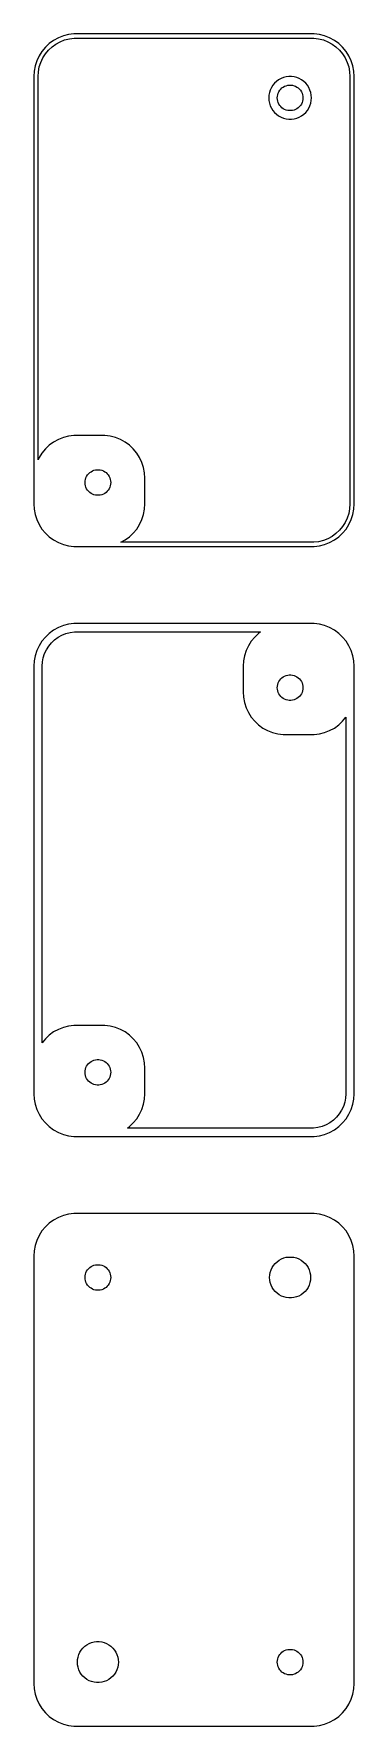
# Model space of a CAD drawing. Header units: metres. Extents: x -19 to 19, y 108 to 306.
import ezdxf

# ---------------------------------------------------------------- set-up
doc = ezdxf.new("R2010")
doc.units = ezdxf.units.M

msp = doc.modelspace()

# ---------------------------------------------------------------- linework, layer by layer
for p, q in [((-16.4291, 305.222), (-16.9371, 304.853)), ((-15.8789, 305.524), (-16.4291, 305.222)), ((-16.1612, 304.799), (-15.666, 305.072)), ((-15.2951, 305.755), (-15.8789, 305.524)), ((-15.666, 305.072), (-15.1406, 305.28)), ((-14.6869, 305.911), (-15.2951, 305.755)), ((-15.1406, 305.28), (-14.5932, 305.42)), ((-14.0639, 305.99), (-14.6869, 305.911)), ((-14.5932, 305.42), (-14.0325, 305.491)), ((14.0639, 305.99), (-14.0639, 305.99)), ((-14.0325, 305.491), (14.0325, 305.491)), ((14.0325, 305.491), (14.5932, 305.42)), ((14.6869, 305.911), (14.0639, 305.99)), ((14.5932, 305.42), (15.1406, 305.28)), ((15.2951, 305.755), (14.6869, 305.911)), ((15.1406, 305.28), (15.666, 305.072)), ((15.8789, 305.524), (15.2951, 305.755)), ((15.666, 305.072), (16.1612, 304.799)), ((16.4291, 305.222), (15.8789, 305.524)), ((16.9371, 304.853), (16.4291, 305.222)), ((-18.1315, 303.409), (-18.3989, 302.841)), ((-17.7951, 303.939), (-18.1315, 303.409)), ((-17.934, 302.657), (-17.6934, 303.168)), ((-17.3948, 304.423), (-17.7951, 303.939)), ((-17.6934, 303.168), (-17.3906, 303.645)), ((-16.9371, 304.853), (-17.3948, 304.423)), ((-17.3906, 303.645), (-17.0303, 304.08)), ((-17.0303, 304.08), (-16.6184, 304.467)), ((-16.6184, 304.467), (-16.1612, 304.799)), ((16.1612, 304.799), (16.6184, 304.467)), ((16.6184, 304.467), (17.0303, 304.08)), ((17.3948, 304.423), (16.9371, 304.853)), ((17.0303, 304.08), (17.3906, 303.645)), ((17.3906, 303.645), (17.6934, 303.168)), ((17.7951, 303.939), (17.3948, 304.423)), ((17.6934, 303.168), (17.934, 302.657)), ((18.1315, 303.409), (17.7951, 303.939)), ((18.3989, 302.841), (18.1315, 303.409)), ((-18.7106, 301.627), (-18.75, 301)), ((-18.75, 301), (-18.75, 251)), ((-18.5929, 302.243), (-18.7106, 301.627)), ((-18.3989, 302.841), (-18.5929, 302.243)), ((-18.25, 301), (-18.2145, 301.564)), ((-18.25, 256.157), (-18.25, 301)), ((-18.2145, 301.564), (-18.1086, 302.119)), ((-18.1086, 302.119), (-17.934, 302.657)), ((10.7815, 300.956), (10.4774, 300.878)), ((11.093, 300.995), (10.7815, 300.956)), ((11.407, 300.995), (11.093, 300.995)), ((11.7184, 300.956), (11.407, 300.995)), ((12.0225, 300.878), (11.7184, 300.956)), ((17.934, 302.657), (18.1086, 302.119)), ((18.1086, 302.119), (18.2145, 301.564)), ((18.2145, 301.564), (18.25, 301)), ((18.25, 301), (18.25, 251)), ((18.5929, 302.243), (18.3989, 302.841)), ((18.7106, 301.627), (18.5929, 302.243)), ((18.75, 301), (18.7106, 301.627)), ((18.75, 251), (18.75, 301)), ((8.82854, 299.122), (8.7697, 298.813)), ((8.92555, 299.42), (8.82854, 299.122)), ((9.05922, 299.704), (8.92555, 299.42)), ((9.22745, 299.969), (9.05922, 299.704)), ((9.42757, 300.211), (9.22745, 299.969)), ((9.65643, 300.426), (9.42757, 300.211)), ((9.91043, 300.611), (9.65643, 300.426)), ((9.79712, 298.873), (9.85533, 299.052)), ((9.85533, 299.052), (9.93553, 299.223)), ((10.1855, 300.762), (9.91043, 300.611)), ((9.93553, 299.223), (10.0365, 299.382)), ((10.0365, 299.382), (10.1565, 299.527)), ((10.1565, 299.527), (10.2939, 299.656)), ((10.4774, 300.878), (10.1855, 300.762)), ((10.2939, 299.656), (10.4463, 299.766)), ((10.4463, 299.766), (10.6113, 299.857)), ((10.6113, 299.857), (10.7865, 299.927)), ((10.7865, 299.927), (10.9689, 299.973)), ((10.9689, 299.973), (11.1558, 299.997)), ((11.1558, 299.997), (11.3442, 299.997)), ((11.3442, 299.997), (11.5311, 299.973)), ((11.5311, 299.973), (11.7135, 299.927)), ((11.7135, 299.927), (11.8887, 299.857)), ((11.8887, 299.857), (12.0537, 299.766)), ((12.3144, 300.762), (12.0225, 300.878)), ((12.0537, 299.766), (12.2061, 299.656)), ((12.2061, 299.656), (12.3434, 299.527)), ((12.5896, 300.611), (12.3144, 300.762)), ((12.3434, 299.527), (12.4635, 299.382)), ((12.4635, 299.382), (12.5645, 299.223)), ((12.5645, 299.223), (12.6447, 299.052)), ((12.8436, 300.426), (12.5896, 300.611)), ((12.6447, 299.052), (12.7029, 298.873)), ((13.0724, 300.211), (12.8436, 300.426)), ((13.2725, 299.969), (13.0724, 300.211)), ((13.4408, 299.704), (13.2725, 299.969)), ((13.5744, 299.42), (13.4408, 299.704)), ((13.6714, 299.122), (13.5744, 299.42)), ((13.7303, 298.813), (13.6714, 299.122)), ((8.7697, 298.813), (8.75, 298.5)), ((8.75, 298.5), (8.7697, 298.187)), ((8.7697, 298.187), (8.82854, 297.878)), ((8.82854, 297.878), (8.92555, 297.58)), ((8.92555, 297.58), (9.05922, 297.296)), ((9.05922, 297.296), (9.22745, 297.031)), ((9.22745, 297.031), (9.42757, 296.789)), ((9.75, 298.5), (9.76183, 298.688)), ((9.76183, 298.312), (9.75, 298.5)), ((9.76183, 298.688), (9.79712, 298.873)), ((9.79712, 298.127), (9.76183, 298.312)), ((9.85533, 297.948), (9.79712, 298.127)), ((9.93553, 297.777), (9.85533, 297.948)), ((10.0365, 297.618), (9.93553, 297.777)), ((10.1565, 297.473), (10.0365, 297.618)), ((10.2939, 297.344), (10.1565, 297.473)), ((10.4463, 297.234), (10.2939, 297.344)), ((10.6113, 297.143), (10.4463, 297.234)), ((10.7865, 297.073), (10.6113, 297.143)), ((10.9689, 297.027), (10.7865, 297.073)), ((11.1558, 297.003), (10.9689, 297.027)), ((11.3442, 297.003), (11.1558, 297.003)), ((11.5311, 297.027), (11.3442, 297.003)), ((11.7135, 297.073), (11.5311, 297.027)), ((11.8887, 297.143), (11.7135, 297.073)), ((12.0537, 297.234), (11.8887, 297.143)), ((12.2061, 297.344), (12.0537, 297.234)), ((12.3434, 297.473), (12.2061, 297.344)), ((12.4635, 297.618), (12.3434, 297.473)), ((12.5645, 297.777), (12.4635, 297.618)), ((12.6447, 297.948), (12.5645, 297.777)), ((12.7029, 298.127), (12.6447, 297.948)), ((12.7029, 298.873), (12.7382, 298.688)), ((12.7382, 298.312), (12.7029, 298.127)), ((12.7382, 298.688), (12.75, 298.5)), ((12.75, 298.5), (12.7382, 298.312)), ((13.0724, 296.789), (13.2725, 297.031)), ((13.2725, 297.031), (13.4408, 297.296)), ((13.4408, 297.296), (13.5744, 297.58)), ((13.5744, 297.58), (13.6714, 297.878)), ((13.6714, 297.878), (13.7303, 298.187)), ((13.75, 298.5), (13.7303, 298.813)), ((13.7303, 298.187), (13.75, 298.5)), ((9.42757, 296.789), (9.65643, 296.574)), ((9.65643, 296.574), (9.91043, 296.389)), ((9.91043, 296.389), (10.1855, 296.238)), ((10.1855, 296.238), (10.4774, 296.122)), ((10.4774, 296.122), (10.7815, 296.044)), ((10.7815, 296.044), (11.093, 296.005)), ((11.093, 296.005), (11.407, 296.005)), ((11.407, 296.005), (11.7184, 296.044)), ((11.7184, 296.044), (12.0225, 296.122)), ((12.0225, 296.122), (12.3144, 296.238)), ((12.3144, 296.238), (12.5896, 296.389)), ((12.5896, 296.389), (12.8436, 296.574)), ((12.8436, 296.574), (13.0724, 296.789)), ((-17.3948, 257.423), (-17.7951, 256.939)), ((-16.9371, 257.853), (-17.3948, 257.423)), ((-16.4291, 258.222), (-16.9371, 257.853)), ((-15.8789, 258.524), (-16.4291, 258.222)), ((-15.2951, 258.755), (-15.8789, 258.524)), ((-14.6869, 258.911), (-15.2951, 258.755)), ((-14.0639, 258.99), (-14.6869, 258.911)), ((-10.436, 258.99), (-14.0639, 258.99)), ((-9.81308, 258.911), (-10.436, 258.99)), ((-9.20491, 258.755), (-9.81308, 258.911)), ((-8.62109, 258.524), (-9.20491, 258.755)), ((-8.07086, 258.222), (-8.62109, 258.524)), ((-7.56287, 257.853), (-8.07086, 258.222)), ((-7.10515, 257.423), (-7.56287, 257.853)), ((-6.70491, 256.939), (-7.10515, 257.423)), ((-18.1315, 256.409), (-18.25, 256.157)), ((-17.7951, 256.939), (-18.1315, 256.409)), ((-6.36845, 256.409), (-6.70491, 256.939)), ((-6.1011, 255.841), (-6.36845, 256.409)), ((-5.90707, 255.243), (-6.1011, 255.841)), ((-12.75, 253.5), (-12.7382, 253.688)), ((-12.7382, 253.312), (-12.75, 253.5)), ((-12.7382, 253.688), (-12.7029, 253.873)), ((-12.7029, 253.873), (-12.6447, 254.052)), ((-12.6447, 254.052), (-12.5645, 254.223)), ((-12.5645, 254.223), (-12.4635, 254.382)), ((-12.4635, 254.382), (-12.3434, 254.527)), ((-12.3434, 254.527), (-12.2061, 254.656)), ((-12.2061, 254.656), (-12.0537, 254.766)), ((-12.0537, 254.766), (-11.8887, 254.857)), ((-11.8887, 254.857), (-11.7135, 254.927)), ((-11.7135, 254.927), (-11.5311, 254.973)), ((-11.5311, 254.973), (-11.3442, 254.997)), ((-11.3442, 254.997), (-11.1558, 254.997)), ((-11.1558, 254.997), (-10.9689, 254.973)), ((-10.9689, 254.973), (-10.7865, 254.927)), ((-10.7865, 254.927), (-10.6113, 254.857)), ((-10.6113, 254.857), (-10.4463, 254.766)), ((-10.4463, 254.766), (-10.2939, 254.656)), ((-10.2939, 254.656), (-10.1565, 254.527)), ((-10.1565, 254.527), (-10.0365, 254.382)), ((-10.0365, 254.382), (-9.93553, 254.223)), ((-9.93553, 254.223), (-9.85533, 254.052)), ((-9.85533, 254.052), (-9.79712, 253.873)), ((-9.79712, 253.873), (-9.76183, 253.688)), ((-9.76183, 253.688), (-9.75, 253.5)), ((-9.75, 253.5), (-9.76183, 253.312)), ((-5.78941, 254.627), (-5.90707, 255.243)), ((-5.75, 254), (-5.78941, 254.627)), ((-5.75, 251), (-5.75, 254)), ((-12.7029, 253.127), (-12.7382, 253.312)), ((-12.6447, 252.948), (-12.7029, 253.127)), ((-12.5645, 252.777), (-12.6447, 252.948)), ((-12.4635, 252.618), (-12.5645, 252.777)), ((-12.3434, 252.473), (-12.4635, 252.618)), ((-12.2061, 252.344), (-12.3434, 252.473)), ((-12.0537, 252.234), (-12.2061, 252.344)), ((-11.8887, 252.143), (-12.0537, 252.234)), ((-11.7135, 252.073), (-11.8887, 252.143)), ((-11.5311, 252.027), (-11.7135, 252.073)), ((-11.3442, 252.003), (-11.5311, 252.027)), ((-11.1558, 252.003), (-11.3442, 252.003)), ((-10.9689, 252.027), (-11.1558, 252.003)), ((-10.7865, 252.073), (-10.9689, 252.027)), ((-10.6113, 252.143), (-10.7865, 252.073)), ((-10.4463, 252.234), (-10.6113, 252.143)), ((-10.2939, 252.344), (-10.4463, 252.234)), ((-10.1565, 252.473), (-10.2939, 252.344)), ((-10.0365, 252.618), (-10.1565, 252.473)), ((-9.93553, 252.777), (-10.0365, 252.618)), ((-9.85533, 252.948), (-9.93553, 252.777)), ((-9.79712, 253.127), (-9.85533, 252.948)), ((-9.76183, 253.312), (-9.79712, 253.127)), ((-18.75, 251), (-18.7106, 250.373)), ((-18.7106, 250.373), (-18.5929, 249.757)), ((-18.5929, 249.757), (-18.3989, 249.159)), ((-6.1011, 249.159), (-5.90707, 249.757)), ((-5.90707, 249.757), (-5.78941, 250.373)), ((-5.78941, 250.373), (-5.75, 251)), ((18.1086, 249.881), (17.934, 249.343)), ((18.2145, 250.436), (18.1086, 249.881)), ((18.25, 251), (18.2145, 250.436)), ((18.3989, 249.159), (18.5929, 249.757)), ((18.5929, 249.757), (18.7106, 250.373)), ((18.7106, 250.373), (18.75, 251)), ((-18.3989, 249.159), (-18.1315, 248.591)), ((-18.1315, 248.591), (-17.7951, 248.061)), ((-17.7951, 248.061), (-17.3948, 247.577)), ((-17.3948, 247.577), (-16.9371, 247.147)), ((-7.56287, 247.147), (-7.10515, 247.577)), ((-7.10515, 247.577), (-6.70491, 248.061)), ((-6.70491, 248.061), (-6.36845, 248.591)), ((-6.36845, 248.591), (-6.1011, 249.159)), ((16.6184, 247.533), (16.1612, 247.201)), ((17.0303, 247.92), (16.6184, 247.533)), ((16.9371, 247.147), (17.3948, 247.577)), ((17.3906, 248.355), (17.0303, 247.92)), ((17.6934, 248.832), (17.3906, 248.355)), ((17.3948, 247.577), (17.7951, 248.061)), ((17.934, 249.343), (17.6934, 248.832)), ((17.7951, 248.061), (18.1315, 248.591)), ((18.1315, 248.591), (18.3989, 249.159)), ((-16.9371, 247.147), (-16.4291, 246.778)), ((-16.4291, 246.778), (-15.8789, 246.476)), ((-15.8789, 246.476), (-15.2951, 246.245)), ((-15.2951, 246.245), (-14.6869, 246.089)), ((-14.6869, 246.089), (-14.0639, 246.01)), ((-14.0639, 246.01), (14.0639, 246.01)), ((-8.56104, 246.509), (-8.07086, 246.778)), ((14.0325, 246.509), (-8.56104, 246.509)), ((-8.07086, 246.778), (-7.56287, 247.147)), ((14.5932, 246.58), (14.0325, 246.509)), ((14.0639, 246.01), (14.6869, 246.089)), ((15.1406, 246.72), (14.5932, 246.58)), ((14.6869, 246.089), (15.2951, 246.245)), ((15.666, 246.928), (15.1406, 246.72)), ((15.2951, 246.245), (15.8789, 246.476)), ((16.1612, 247.201), (15.666, 246.928)), ((15.8789, 246.476), (16.4291, 246.778)), ((16.4291, 246.778), (16.9371, 247.147)), ((-16.9371, 235.853), (-17.3948, 235.423)), ((-16.4291, 236.222), (-16.9371, 235.853)), ((-15.8789, 236.524), (-16.4291, 236.222)), ((-15.9053, 235.396), (-15.4626, 235.64)), ((-15.2951, 236.755), (-15.8789, 236.524)), ((-15.4626, 235.64), (-14.993, 235.826)), ((-14.6869, 236.911), (-15.2951, 236.755)), ((-14.993, 235.826), (-14.5037, 235.951)), ((-14.0639, 236.99), (-14.6869, 236.911)), ((-14.5037, 235.951), (-14.0026, 236.014)), ((14.0639, 236.99), (-14.0639, 236.99)), ((-14.0026, 236.014), (7.78568, 236.014)), ((7.56287, 235.853), (7.10515, 235.423)), ((7.78568, 236.014), (7.56287, 235.853)), ((14.6869, 236.911), (14.0639, 236.99)), ((15.2951, 236.755), (14.6869, 236.911)), ((15.8789, 236.524), (15.2951, 236.755)), ((16.4291, 236.222), (15.8789, 236.524)), ((16.9371, 235.853), (16.4291, 236.222)), ((17.3948, 235.423), (16.9371, 235.853)), ((-18.3989, 233.841), (-18.5929, 233.243)), ((-18.1315, 234.409), (-18.3989, 233.841)), ((-17.7951, 234.939), (-18.1315, 234.409)), ((-17.3948, 235.423), (-17.7951, 234.939)), ((-17.4899, 233.481), (-17.2748, 233.938)), ((-17.2748, 233.938), (-17.0042, 234.364)), ((-17.0042, 234.364), (-16.6822, 234.754)), ((-16.6822, 234.754), (-16.3139, 235.099)), ((-16.3139, 235.099), (-15.9053, 235.396)), ((6.1011, 233.841), (5.90707, 233.243)), ((6.36845, 234.409), (6.1011, 233.841)), ((6.70491, 234.939), (6.36845, 234.409)), ((7.10515, 235.423), (6.70491, 234.939)), ((17.7951, 234.939), (17.3948, 235.423)), ((18.1315, 234.409), (17.7951, 234.939)), ((18.3989, 233.841), (18.1315, 234.409)), ((18.5929, 233.243), (18.3989, 233.841)), ((-18.7106, 232.627), (-18.75, 232)), ((-18.75, 232), (-18.75, 182)), ((-18.5929, 233.243), (-18.7106, 232.627)), ((-17.7724, 232), (-17.7407, 232.504)), ((-17.7724, 187.966), (-17.7724, 232)), ((-17.7407, 232.504), (-17.646, 233)), ((-17.646, 233), (-17.4899, 233.481)), ((5.78941, 232.627), (5.75, 232)), ((5.75, 232), (5.75, 229)), ((5.90707, 233.243), (5.78941, 232.627)), ((18.7106, 232.627), (18.5929, 233.243)), ((18.75, 232), (18.7106, 232.627)), ((18.75, 182), (18.75, 232)), ((9.75, 229.5), (9.76183, 229.688)), ((9.76183, 229.688), (9.79712, 229.873)), ((9.79712, 229.873), (9.85533, 230.052)), ((9.85533, 230.052), (9.93553, 230.223)), ((9.93553, 230.223), (10.0365, 230.382)), ((10.0365, 230.382), (10.1565, 230.527)), ((10.1565, 230.527), (10.2939, 230.656)), ((10.2939, 230.656), (10.4463, 230.766)), ((10.4463, 230.766), (10.6113, 230.857)), ((10.6113, 230.857), (10.7865, 230.927)), ((10.7865, 230.927), (10.9689, 230.973)), ((10.9689, 230.973), (11.1558, 230.997)), ((11.1558, 230.997), (11.3442, 230.997)), ((11.3442, 230.997), (11.5311, 230.973)), ((11.5311, 230.973), (11.7135, 230.927)), ((11.7135, 230.927), (11.8887, 230.857)), ((11.8887, 230.857), (12.0537, 230.766)), ((12.0537, 230.766), (12.2061, 230.656)), ((12.2061, 230.656), (12.3434, 230.527)), ((12.3434, 230.527), (12.4635, 230.382)), ((12.4635, 230.382), (12.5645, 230.223)), ((12.5645, 230.223), (12.6447, 230.052)), ((12.6447, 230.052), (12.7029, 229.873)), ((12.7029, 229.873), (12.7382, 229.688)), ((12.7382, 229.688), (12.75, 229.5)), ((5.75, 229), (5.78941, 228.373)), ((5.78941, 228.373), (5.90707, 227.757)), ((5.90707, 227.757), (6.1011, 227.159)), ((9.76183, 229.312), (9.75, 229.5)), ((9.79712, 229.127), (9.76183, 229.312)), ((9.85533, 228.948), (9.79712, 229.127)), ((9.93553, 228.777), (9.85533, 228.948)), ((10.0365, 228.618), (9.93553, 228.777)), ((10.1565, 228.473), (10.0365, 228.618)), ((10.2939, 228.344), (10.1565, 228.473)), ((10.4463, 228.234), (10.2939, 228.344)), ((10.6113, 228.143), (10.4463, 228.234)), ((10.7865, 228.073), (10.6113, 228.143)), ((10.9689, 228.027), (10.7865, 228.073)), ((11.1558, 228.003), (10.9689, 228.027)), ((11.3442, 228.003), (11.1558, 228.003)), ((11.5311, 228.027), (11.3442, 228.003)), ((11.7135, 228.073), (11.5311, 228.027)), ((11.8887, 228.143), (11.7135, 228.073)), ((12.0537, 228.234), (11.8887, 228.143)), ((12.2061, 228.344), (12.0537, 228.234)), ((12.3434, 228.473), (12.2061, 228.344)), ((12.4635, 228.618), (12.3434, 228.473)), ((12.5645, 228.777), (12.4635, 228.618)), ((12.6447, 228.948), (12.5645, 228.777)), ((12.7029, 229.127), (12.6447, 228.948)), ((12.7382, 229.312), (12.7029, 229.127)), ((12.75, 229.5), (12.7382, 229.312)), ((6.1011, 227.159), (6.36845, 226.591)), ((6.36845, 226.591), (6.70491, 226.061)), ((6.70491, 226.061), (7.10515, 225.577)), ((17.3948, 225.577), (17.7724, 226.034)), ((17.7724, 226.034), (17.7724, 182)), ((7.10515, 225.577), (7.56287, 225.147)), ((7.56287, 225.147), (8.07086, 224.778)), ((8.07086, 224.778), (8.62109, 224.476)), ((8.62109, 224.476), (9.20491, 224.245)), ((9.20491, 224.245), (9.81308, 224.089)), ((9.81308, 224.089), (10.436, 224.01)), ((10.436, 224.01), (14.0639, 224.01)), ((14.0639, 224.01), (14.6869, 224.089)), ((14.6869, 224.089), (15.2951, 224.245)), ((15.2951, 224.245), (15.8789, 224.476)), ((15.8789, 224.476), (16.4291, 224.778)), ((16.4291, 224.778), (16.9371, 225.147)), ((16.9371, 225.147), (17.3948, 225.577)), ((-17.3948, 188.423), (-17.7724, 187.966)), ((-16.9371, 188.853), (-17.3948, 188.423)), ((-16.4291, 189.222), (-16.9371, 188.853)), ((-15.8789, 189.524), (-16.4291, 189.222)), ((-15.2951, 189.755), (-15.8789, 189.524)), ((-14.6869, 189.911), (-15.2951, 189.755)), ((-14.0639, 189.99), (-14.6869, 189.911)), ((-10.436, 189.99), (-14.0639, 189.99)), ((-9.81308, 189.911), (-10.436, 189.99)), ((-9.20491, 189.755), (-9.81308, 189.911)), ((-8.62109, 189.524), (-9.20491, 189.755)), ((-8.07086, 189.222), (-8.62109, 189.524)), ((-7.56287, 188.853), (-8.07086, 189.222)), ((-7.10515, 188.423), (-7.56287, 188.853)), ((-6.70491, 187.939), (-7.10515, 188.423)), ((-6.36845, 187.409), (-6.70491, 187.939)), ((-6.1011, 186.841), (-6.36845, 187.409)), ((-5.90707, 186.243), (-6.1011, 186.841)), ((-5.78941, 185.627), (-5.90707, 186.243)), ((-12.75, 184.5), (-12.7382, 184.688)), ((-12.7382, 184.312), (-12.75, 184.5)), ((-12.7382, 184.688), (-12.7029, 184.873)), ((-12.7029, 184.127), (-12.7382, 184.312)), ((-12.7029, 184.873), (-12.6447, 185.052)), ((-12.6447, 183.948), (-12.7029, 184.127)), ((-12.6447, 185.052), (-12.5645, 185.223)), ((-12.5645, 185.223), (-12.4635, 185.382)), ((-12.4635, 185.382), (-12.3434, 185.527)), ((-12.3434, 185.527), (-12.2061, 185.656)), ((-12.2061, 185.656), (-12.0537, 185.766)), ((-12.0537, 185.766), (-11.8887, 185.857)), ((-11.8887, 185.857), (-11.7135, 185.927)), ((-11.7135, 185.927), (-11.5311, 185.973)), ((-11.5311, 185.973), (-11.3442, 185.997)), ((-11.3442, 185.997), (-11.1558, 185.997)), ((-11.1558, 185.997), (-10.9689, 185.973)), ((-10.9689, 185.973), (-10.7865, 185.927)), ((-10.7865, 185.927), (-10.6113, 185.857)), ((-10.6113, 185.857), (-10.4463, 185.766)), ((-10.4463, 185.766), (-10.2939, 185.656)), ((-10.2939, 185.656), (-10.1565, 185.527)), ((-10.1565, 185.527), (-10.0365, 185.382)), ((-10.0365, 185.382), (-9.93553, 185.223)), ((-9.93553, 185.223), (-9.85533, 185.052)), ((-9.85533, 185.052), (-9.79712, 184.873)), ((-9.79712, 184.127), (-9.85533, 183.948)), ((-9.79712, 184.873), (-9.76183, 184.688)), ((-9.76183, 184.312), (-9.79712, 184.127)), ((-9.76183, 184.688), (-9.75, 184.5)), ((-9.75, 184.5), (-9.76183, 184.312)), ((-5.75, 185), (-5.78941, 185.627)), ((-5.75, 182), (-5.75, 185)), ((-12.5645, 183.777), (-12.6447, 183.948)), ((-12.4635, 183.618), (-12.5645, 183.777)), ((-12.3434, 183.473), (-12.4635, 183.618)), ((-12.2061, 183.344), (-12.3434, 183.473)), ((-12.0537, 183.234), (-12.2061, 183.344)), ((-11.8887, 183.143), (-12.0537, 183.234)), ((-11.7135, 183.073), (-11.8887, 183.143)), ((-11.5311, 183.027), (-11.7135, 183.073)), ((-11.3442, 183.003), (-11.5311, 183.027)), ((-11.1558, 183.003), (-11.3442, 183.003)), ((-10.9689, 183.027), (-11.1558, 183.003)), ((-10.7865, 183.073), (-10.9689, 183.027)), ((-10.6113, 183.143), (-10.7865, 183.073)), ((-10.4463, 183.234), (-10.6113, 183.143)), ((-10.2939, 183.344), (-10.4463, 183.234)), ((-10.1565, 183.473), (-10.2939, 183.344)), ((-10.0365, 183.618), (-10.1565, 183.473)), ((-9.93553, 183.777), (-10.0365, 183.618)), ((-9.85533, 183.948), (-9.93553, 183.777)), ((-18.75, 182), (-18.7106, 181.373)), ((-18.7106, 181.373), (-18.5929, 180.757)), ((-18.5929, 180.757), (-18.3989, 180.159)), ((-6.1011, 180.159), (-5.90707, 180.757)), ((-5.90707, 180.757), (-5.78941, 181.373)), ((-5.78941, 181.373), (-5.75, 182)), ((17.4899, 180.519), (17.2748, 180.062)), ((17.646, 181), (17.4899, 180.519)), ((17.7407, 181.496), (17.646, 181)), ((17.7724, 182), (17.7407, 181.496)), ((18.3989, 180.159), (18.5929, 180.757)), ((18.5929, 180.757), (18.7106, 181.373)), ((18.7106, 181.373), (18.75, 182)), ((-18.3989, 180.159), (-18.1315, 179.591)), ((-18.1315, 179.591), (-17.7951, 179.061)), ((-17.7951, 179.061), (-17.3948, 178.577)), ((-17.3948, 178.577), (-16.9371, 178.147)), ((-7.56287, 178.147), (-7.10515, 178.577)), ((-7.10515, 178.577), (-6.70491, 179.061)), ((-6.70491, 179.061), (-6.36845, 179.591)), ((-6.36845, 179.591), (-6.1011, 180.159)), ((15.4626, 178.36), (14.993, 178.174)), ((15.9053, 178.604), (15.4626, 178.36)), ((16.3139, 178.901), (15.9053, 178.604)), ((16.6822, 179.246), (16.3139, 178.901)), ((17.0042, 179.636), (16.6822, 179.246)), ((16.9371, 178.147), (17.3948, 178.577)), ((17.2748, 180.062), (17.0042, 179.636)), ((17.3948, 178.577), (17.7951, 179.061)), ((17.7951, 179.061), (18.1315, 179.591)), ((18.1315, 179.591), (18.3989, 180.159)), ((-16.9371, 178.147), (-16.4291, 177.778)), ((-16.4291, 177.778), (-15.8789, 177.476)), ((-15.8789, 177.476), (-15.2951, 177.245)), ((-15.2951, 177.245), (-14.6869, 177.089)), ((-14.6869, 177.089), (-14.0639, 177.01)), ((-14.0639, 177.01), (14.0639, 177.01)), ((-7.78568, 177.986), (-7.56287, 178.147)), ((14.0026, 177.986), (-7.78568, 177.986)), ((14.5037, 178.049), (14.0026, 177.986)), ((14.0639, 177.01), (14.6869, 177.089)), ((14.993, 178.174), (14.5037, 178.049)), ((14.6869, 177.089), (15.2951, 177.245)), ((15.2951, 177.245), (15.8789, 177.476)), ((15.8789, 177.476), (16.4291, 177.778)), ((16.4291, 177.778), (16.9371, 178.147)), ((-17.3948, 166.423), (-17.7951, 165.939)), ((-16.9371, 166.853), (-17.3948, 166.423)), ((-16.4291, 167.222), (-16.9371, 166.853)), ((-15.8789, 167.524), (-16.4291, 167.222)), ((-15.2951, 167.755), (-15.8789, 167.524)), ((-14.6869, 167.911), (-15.2951, 167.755)), ((-14.0639, 167.99), (-14.6869, 167.911)), ((14.0639, 167.99), (-14.0639, 167.99)), ((14.6869, 167.911), (14.0639, 167.99)), ((15.2951, 167.755), (14.6869, 167.911)), ((15.8789, 167.524), (15.2951, 167.755)), ((16.4291, 167.222), (15.8789, 167.524)), ((16.9371, 166.853), (16.4291, 167.222)), ((17.3948, 166.423), (16.9371, 166.853)), ((17.7951, 165.939), (17.3948, 166.423)), ((-18.3989, 164.841), (-18.5929, 164.243)), ((-18.1315, 165.409), (-18.3989, 164.841)), ((-17.7951, 165.939), (-18.1315, 165.409)), ((18.1315, 165.409), (17.7951, 165.939)), ((18.3989, 164.841), (18.1315, 165.409)), ((18.5929, 164.243), (18.3989, 164.841)), ((-18.7106, 163.627), (-18.75, 163)), ((-18.75, 163), (-18.75, 113)), ((-18.5929, 164.243), (-18.7106, 163.627)), ((9.50047, 162.143), (9.72017, 162.349)), ((9.72017, 162.349), (9.964, 162.526)), ((9.964, 162.526), (10.2281, 162.672)), ((10.2281, 162.672), (10.5083, 162.783)), ((10.5083, 162.783), (10.8003, 162.857)), ((10.8003, 162.857), (11.0993, 162.895)), ((11.0993, 162.895), (11.4007, 162.895)), ((11.4007, 162.895), (11.6997, 162.857)), ((11.6997, 162.857), (11.9916, 162.783)), ((11.9916, 162.783), (12.2719, 162.672)), ((12.2719, 162.672), (12.536, 162.526)), ((12.536, 162.526), (12.7798, 162.349)), ((12.7798, 162.349), (12.9995, 162.143)), ((18.7106, 163.627), (18.5929, 164.243)), ((18.75, 163), (18.7106, 163.627)), ((18.75, 113), (18.75, 163)), ((-12.75, 160.5), (-12.7382, 160.688)), ((-12.7382, 160.312), (-12.75, 160.5)), ((-12.7382, 160.688), (-12.7029, 160.873)), ((-12.7029, 160.873), (-12.6447, 161.052)), ((-12.6447, 161.052), (-12.5645, 161.223)), ((-12.5645, 161.223), (-12.4635, 161.382)), ((-12.4635, 161.382), (-12.3434, 161.527)), ((-12.3434, 161.527), (-12.2061, 161.656)), ((-12.2061, 161.656), (-12.0537, 161.766)), ((-12.0537, 161.766), (-11.8887, 161.857)), ((-11.8887, 161.857), (-11.7135, 161.927)), ((-11.7135, 161.927), (-11.5311, 161.973)), ((-11.5311, 161.973), (-11.3442, 161.997)), ((-11.3442, 161.997), (-11.1558, 161.997)), ((-11.1558, 161.997), (-10.9689, 161.973)), ((-10.9689, 161.973), (-10.7865, 161.927)), ((-10.7865, 161.927), (-10.6113, 161.857)), ((-10.6113, 161.857), (-10.4463, 161.766)), ((-10.4463, 161.766), (-10.2939, 161.656)), ((-10.2939, 161.656), (-10.1565, 161.527)), ((-10.1565, 161.527), (-10.0365, 161.382)), ((-10.0365, 161.382), (-9.93553, 161.223)), ((-9.93553, 161.223), (-9.85533, 161.052)), ((-9.85533, 161.052), (-9.79712, 160.873)), ((-9.79712, 160.873), (-9.76183, 160.688)), ((-9.76183, 160.688), (-9.75, 160.5)), ((-9.75, 160.5), (-9.76183, 160.312)), ((8.84999, 160.5), (8.86891, 160.801)), ((8.86891, 160.199), (8.84999, 160.5)), ((8.86891, 160.801), (8.9254, 161.097)), ((8.9254, 161.097), (9.01852, 161.383)), ((9.01852, 161.383), (9.14685, 161.656)), ((9.14685, 161.656), (9.30835, 161.911)), ((9.30835, 161.911), (9.50047, 162.143)), ((12.9995, 162.143), (13.1916, 161.911)), ((13.1916, 161.911), (13.3531, 161.656)), ((13.3531, 161.656), (13.4815, 161.383)), ((13.4815, 161.383), (13.5746, 161.097)), ((13.5746, 161.097), (13.6311, 160.801)), ((13.6311, 160.801), (13.65, 160.5)), ((13.65, 160.5), (13.6311, 160.199)), ((-12.7029, 160.127), (-12.7382, 160.312)), ((-12.6447, 159.948), (-12.7029, 160.127)), ((-12.5645, 159.777), (-12.6447, 159.948)), ((-12.4635, 159.618), (-12.5645, 159.777)), ((-12.3434, 159.473), (-12.4635, 159.618)), ((-12.2061, 159.344), (-12.3434, 159.473)), ((-12.0537, 159.234), (-12.2061, 159.344)), ((-11.8887, 159.143), (-12.0537, 159.234)), ((-11.7135, 159.073), (-11.8887, 159.143)), ((-11.5311, 159.027), (-11.7135, 159.073)), ((-11.3442, 159.003), (-11.5311, 159.027)), ((-11.1558, 159.003), (-11.3442, 159.003)), ((-10.9689, 159.027), (-11.1558, 159.003)), ((-10.7865, 159.073), (-10.9689, 159.027)), ((-10.6113, 159.143), (-10.7865, 159.073)), ((-10.4463, 159.234), (-10.6113, 159.143)), ((-10.2939, 159.344), (-10.4463, 159.234)), ((-10.1565, 159.473), (-10.2939, 159.344)), ((-10.0365, 159.618), (-10.1565, 159.473)), ((-9.93553, 159.777), (-10.0365, 159.618)), ((-9.85533, 159.948), (-9.93553, 159.777)), ((-9.79712, 160.127), (-9.85533, 159.948)), ((-9.76183, 160.312), (-9.79712, 160.127)), ((8.9254, 159.903), (8.86891, 160.199)), ((9.01852, 159.617), (8.9254, 159.903)), ((9.14685, 159.344), (9.01852, 159.617)), ((9.30835, 159.089), (9.14685, 159.344)), ((9.50047, 158.857), (9.30835, 159.089)), ((9.72017, 158.651), (9.50047, 158.857)), ((9.964, 158.474), (9.72017, 158.651)), ((10.2281, 158.328), (9.964, 158.474)), ((12.536, 158.474), (12.2719, 158.328)), ((12.7798, 158.651), (12.536, 158.474)), ((12.9995, 158.857), (12.7798, 158.651)), ((13.1916, 159.089), (12.9995, 158.857)), ((13.3531, 159.344), (13.1916, 159.089)), ((13.4815, 159.617), (13.3531, 159.344)), ((13.5746, 159.903), (13.4815, 159.617)), ((13.6311, 160.199), (13.5746, 159.903)), ((10.5083, 158.217), (10.2281, 158.328)), ((10.8003, 158.143), (10.5083, 158.217)), ((11.0993, 158.105), (10.8003, 158.143)), ((11.4007, 158.105), (11.0993, 158.105)), ((11.6997, 158.143), (11.4007, 158.105)), ((11.9916, 158.217), (11.6997, 158.143)), ((12.2719, 158.328), (11.9916, 158.217)), ((-13.3531, 116.656), (-13.1916, 116.911)), ((-13.1916, 116.911), (-12.9995, 117.143)), ((-12.9995, 117.143), (-12.7798, 117.349)), ((-12.7798, 117.349), (-12.536, 117.526)), ((-12.536, 117.526), (-12.2719, 117.672)), ((-12.2719, 117.672), (-11.9916, 117.783)), ((-11.9916, 117.783), (-11.6997, 117.857)), ((-11.6997, 117.857), (-11.4007, 117.895)), ((-11.4007, 117.895), (-11.0993, 117.895)), ((-11.0993, 117.895), (-10.8003, 117.857)), ((-10.8003, 117.857), (-10.5083, 117.783)), ((-10.5083, 117.783), (-10.2281, 117.672)), ((-10.2281, 117.672), (-9.964, 117.526)), ((-9.964, 117.526), (-9.72017, 117.349)), ((-9.72017, 117.349), (-9.50047, 117.143)), ((-9.50047, 117.143), (-9.30835, 116.911)), ((-9.30835, 116.911), (-9.14685, 116.656)), ((10.4463, 116.766), (10.6113, 116.857)), ((10.6113, 116.857), (10.7865, 116.927)), ((10.7865, 116.927), (10.9689, 116.973)), ((10.9689, 116.973), (11.1558, 116.997)), ((11.1558, 116.997), (11.3442, 116.997)), ((11.3442, 116.997), (11.5311, 116.973)), ((11.5311, 116.973), (11.7135, 116.927)), ((11.7135, 116.927), (11.8887, 116.857)), ((11.8887, 116.857), (12.0537, 116.766)), ((-13.65, 115.5), (-13.6311, 115.801)), ((-13.6311, 115.199), (-13.65, 115.5)), ((-13.6311, 115.801), (-13.5746, 116.097)), ((-13.5746, 114.903), (-13.6311, 115.199)), ((-13.5746, 116.097), (-13.4815, 116.383)), ((-13.4815, 114.617), (-13.5746, 114.903)), ((-13.4815, 116.383), (-13.3531, 116.656)), ((-9.14685, 116.656), (-9.01852, 116.383)), ((-9.01852, 116.383), (-8.9254, 116.097)), ((-8.9254, 114.903), (-9.01852, 114.617)), ((-8.9254, 116.097), (-8.86891, 115.801)), ((-8.86891, 115.199), (-8.9254, 114.903)), ((-8.86891, 115.801), (-8.84999, 115.5)), ((-8.84999, 115.5), (-8.86891, 115.199)), ((9.75, 115.5), (9.76183, 115.688)), ((9.76183, 115.312), (9.75, 115.5)), ((9.76183, 115.688), (9.79712, 115.873)), ((9.79712, 115.127), (9.76183, 115.312)), ((9.79712, 115.873), (9.85533, 116.052)), ((9.85533, 114.948), (9.79712, 115.127)), ((9.85533, 116.052), (9.93553, 116.223)), ((9.93553, 114.777), (9.85533, 114.948)), ((9.93553, 116.223), (10.0365, 116.382)), ((10.0365, 116.382), (10.1565, 116.527)), ((10.1565, 116.527), (10.2939, 116.656)), ((10.2939, 116.656), (10.4463, 116.766)), ((12.0537, 116.766), (12.2061, 116.656)), ((12.2061, 116.656), (12.3434, 116.527)), ((12.3434, 116.527), (12.4635, 116.382)), ((12.4635, 116.382), (12.5645, 116.223)), ((12.5645, 116.223), (12.6447, 116.052)), ((12.6447, 114.948), (12.5645, 114.777)), ((12.6447, 116.052), (12.7029, 115.873)), ((12.7029, 115.127), (12.6447, 114.948)), ((12.7029, 115.873), (12.7382, 115.688)), ((12.7382, 115.312), (12.7029, 115.127)), ((12.7382, 115.688), (12.75, 115.5)), ((12.75, 115.5), (12.7382, 115.312)), ((-18.75, 113), (-18.7106, 112.373)), ((-13.3531, 114.344), (-13.4815, 114.617)), ((-13.1916, 114.089), (-13.3531, 114.344)), ((-12.9995, 113.857), (-13.1916, 114.089)), ((-12.7798, 113.651), (-12.9995, 113.857)), ((-12.536, 113.474), (-12.7798, 113.651)), ((-12.2719, 113.328), (-12.536, 113.474)), ((-11.9916, 113.217), (-12.2719, 113.328)), ((-11.6997, 113.143), (-11.9916, 113.217)), ((-11.4007, 113.105), (-11.6997, 113.143)), ((-11.0993, 113.105), (-11.4007, 113.105)), ((-10.8003, 113.143), (-11.0993, 113.105)), ((-10.5083, 113.217), (-10.8003, 113.143)), ((-10.2281, 113.328), (-10.5083, 113.217)), ((-9.964, 113.474), (-10.2281, 113.328)), ((-9.72017, 113.651), (-9.964, 113.474)), ((-9.50047, 113.857), (-9.72017, 113.651)), ((-9.30835, 114.089), (-9.50047, 113.857)), ((-9.14685, 114.344), (-9.30835, 114.089)), ((-9.01852, 114.617), (-9.14685, 114.344)), ((10.0365, 114.618), (9.93553, 114.777)), ((10.1565, 114.473), (10.0365, 114.618)), ((10.2939, 114.344), (10.1565, 114.473)), ((10.4463, 114.234), (10.2939, 114.344)), ((10.6113, 114.143), (10.4463, 114.234)), ((10.7865, 114.073), (10.6113, 114.143)), ((10.9689, 114.027), (10.7865, 114.073)), ((11.1558, 114.003), (10.9689, 114.027)), ((11.3442, 114.003), (11.1558, 114.003)), ((11.5311, 114.027), (11.3442, 114.003)), ((11.7135, 114.073), (11.5311, 114.027)), ((11.8887, 114.143), (11.7135, 114.073)), ((12.0537, 114.234), (11.8887, 114.143)), ((12.2061, 114.344), (12.0537, 114.234)), ((12.3434, 114.473), (12.2061, 114.344)), ((12.4635, 114.618), (12.3434, 114.473)), ((12.5645, 114.777), (12.4635, 114.618)), ((18.7106, 112.373), (18.75, 113)), ((-18.7106, 112.373), (-18.5929, 111.757)), ((-18.5929, 111.757), (-18.3989, 111.159)), ((-18.3989, 111.159), (-18.1315, 110.591)), ((18.1315, 110.591), (18.3989, 111.159)), ((18.3989, 111.159), (18.5929, 111.757)), ((18.5929, 111.757), (18.7106, 112.373)), ((-18.1315, 110.591), (-17.7951, 110.061)), ((-17.7951, 110.061), (-17.3948, 109.577)), ((-17.3948, 109.577), (-16.9371, 109.147)), ((-16.9371, 109.147), (-16.4291, 108.778)), ((16.4291, 108.778), (16.9371, 109.147)), ((16.9371, 109.147), (17.3948, 109.577)), ((17.3948, 109.577), (17.7951, 110.061)), ((17.7951, 110.061), (18.1315, 110.591)), ((-16.4291, 108.778), (-15.8789, 108.476)), ((-15.8789, 108.476), (-15.2951, 108.245)), ((-15.2951, 108.245), (-14.6869, 108.089)), ((-14.6869, 108.089), (-14.0639, 108.01)), ((-14.0639, 108.01), (14.0639, 108.01)), ((14.0639, 108.01), (14.6869, 108.089)), ((14.6869, 108.089), (15.2951, 108.245)), ((15.2951, 108.245), (15.8789, 108.476)), ((15.8789, 108.476), (16.4291, 108.778))]:
    msp.add_line(p, q)

doc.saveas('drawing.dxf')
